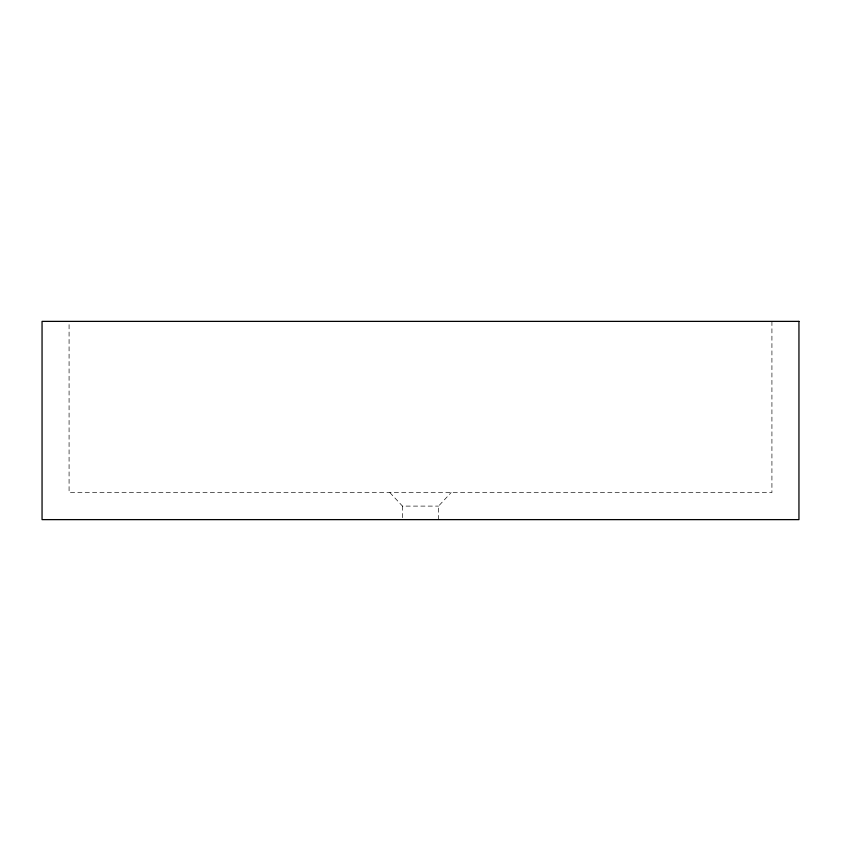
<?xml version="1.0" encoding="UTF-8"?>
<svg xmlns="http://www.w3.org/2000/svg" width="841" height="841" viewBox="0 0 841 841"><rect width="100%" height="100%" fill="white"/><g stroke="black" fill="none" stroke-linecap="round" stroke-linejoin="round"><path stroke-width="0.63" stroke-dasharray="4.21 3.15" d="M438.518 519.622L438.518 506.103L451.133 492.584M389.867 492.584L402.482 506.103L438.518 506.103M771.922 321.378L771.922 492.584L69.078 492.584L69.078 321.378M402.482 506.103L402.482 518.392"/><path stroke-width="1.26" d="M798.95 321.378L42.05 321.378L42.05 519.622L798.95 519.622L798.95 321.378"/></g></svg>
